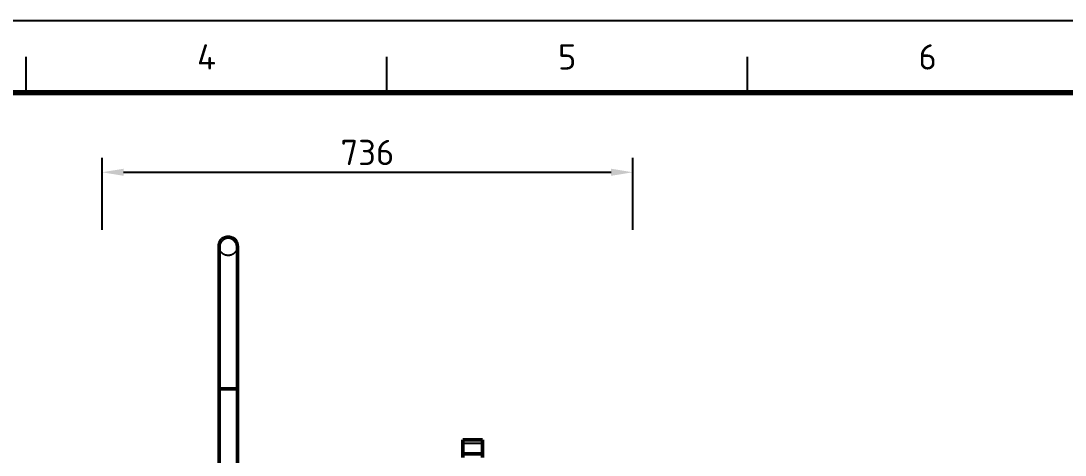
# Model space of a CAD drawing. Header units: millimetres. Extents: x 0 to 594, y 0 to 420.
# Drawn here: x 146.2 to 291.1, y 359.8 to 420 of the extents above; entities that cross this region are included whole.
import ezdxf
from ezdxf.enums import TextEntityAlignment as Align

# ---------------------------------------------------------------- set-up
doc = ezdxf.new("R2010")
doc.units = ezdxf.units.MM
doc.linetypes.add('ISO02-TRAZOS', pattern=[3.75, 3, -0.75])
for name, color, linetype, lineweight in [('01-VISIBLE', 7, 'CONTINUOUS', 50), ('02-OCULTA', 4, 'ISO02-TRAZOS', 25), ('04-COTA', 3, 'CONTINUOUS', 25), ('06-TEXTO', 7, 'CONTINUOUS', 25), ('07-RECUADRO', 7, 'CONTINUOUS', 70), ('08-FINA', 5, 'CONTINUOUS', 25)]:
    doc.layers.add(name, color=color, linetype=linetype, lineweight=lineweight)
doc.styles.add('ISO3098', font='isocpeur.ttf')
doc.dimstyles.new('FLAMA-ISO', dxfattribs={"dimtxt": 3.5, "dimasz": 3, "dimexe": 2, "dimexo": 1, "dimgap": 1, "dimtad": 1, "dimdec": 1, "dimtxsty": 'ISO3098', "dimcen": 2.5, "dimclrd": 3, "dimclre": 3, "dimclrt": 3, "dimazin": 3, "dimtfac": 1, "dimtmove": 0, "dimatfit": 3, "dimlwd": 25, "dimlwe": 25})

msp = doc.modelspace()

# ---------------------------------------------------------------- linework, layer by layer
at = {"layer": '01-VISIBLE'}
for p, q in [((173.73, 289.954), (173.73, 368.98)), ((176.27, 339.195), (176.27, 368.98)), ((210.25, 361.896), (207.55, 361.896)), ((207.55, 359.967), (207.55, 361.896)), ((210.25, 359.967), (210.25, 361.896)), ((210.25, 359.967), (207.55, 359.967)), ((207.55, 359.431), (207.55, 359.967)), ((210.25, 359.431), (210.25, 359.967))]:
    msp.add_line(p, q, dxfattribs=at)
for points in [[(176.27, 388.73), (176.269, 388.78), (176.266, 388.831), (176.261, 388.881), (176.254, 388.931), (176.245, 388.981), (176.234, 389.03), (176.221, 389.079), (176.206, 389.127), (176.189, 389.175), (176.171, 389.222), (176.15, 389.268), (176.128, 389.313), (176.104, 389.358), (176.078, 389.401), (176.05, 389.443), (176.021, 389.485), (175.99, 389.525), (175.958, 389.563), (175.924, 389.601), (175.889, 389.637), (175.852, 389.672), (175.814, 389.705), (175.775, 389.736), (175.734, 389.766), (175.692, 389.795), (175.649, 389.821), (175.605, 389.846), (175.56, 389.869), (175.515, 389.891), (175.468, 389.91), (175.421, 389.928), (175.373, 389.944), (175.324, 389.958), (175.275, 389.97), (175.226, 389.98), (175.176, 389.988), (175.126, 389.994), (175.075, 389.998), (175.025, 390), (174.974, 390), (174.924, 389.998), (174.874, 389.994), (174.824, 389.988), (174.774, 389.98), (174.724, 389.97), (174.675, 389.958), (174.627, 389.944), (174.579, 389.928), (174.531, 389.91), (174.485, 389.891), (174.439, 389.869), (174.394, 389.846), (174.35, 389.821), (174.307, 389.795), (174.266, 389.766), (174.225, 389.736), (174.186, 389.705), (174.147, 389.672), (174.111, 389.637), (174.075, 389.601), (174.041, 389.563), (174.009, 389.525), (173.978, 389.485), (173.949, 389.443), (173.922, 389.401), (173.896, 389.358), (173.872, 389.313), (173.849, 389.268), (173.829, 389.222), (173.81, 389.175), (173.793, 389.127), (173.779, 389.079), (173.766, 389.03), (173.755, 388.981), (173.746, 388.931), (173.739, 388.881), (173.734, 388.831), (173.731, 388.78), (173.73, 388.73)], [(173.73, 368.98), (173.73, 369.03), (173.73, 369.08), (173.73, 369.13), (173.73, 369.18), (173.73, 369.23), (173.73, 369.28), (173.73, 369.33), (173.73, 369.38), (173.73, 369.43), (173.73, 369.48), (173.73, 369.53), (173.73, 369.58), (173.73, 369.63), (173.73, 369.68), (173.73, 369.73), (173.73, 369.78), (173.73, 369.83), (173.73, 369.88), (173.73, 369.93), (173.73, 369.98), (173.73, 370.03), (173.73, 370.08), (173.73, 370.13), (173.73, 370.18), (173.73, 370.23), (173.73, 370.28), (173.73, 370.33), (173.73, 370.38), (173.73, 370.43), (173.73, 370.48), (173.73, 370.53), (173.73, 370.58), (173.73, 370.63), (173.73, 370.68), (173.73, 370.73), (173.73, 370.78), (173.73, 370.83), (173.73, 370.88), (173.73, 370.93), (173.73, 370.98), (173.73, 371.03), (173.73, 371.08), (173.73, 371.13), (173.73, 371.18), (173.73, 371.23), (173.73, 371.28), (173.73, 371.33), (173.73, 371.38), (173.73, 371.43), (173.73, 371.48), (173.73, 371.53), (173.73, 371.58), (173.73, 371.63), (173.73, 371.68), (173.73, 371.73), (173.73, 371.78), (173.73, 371.83), (173.73, 371.88), (173.73, 371.93), (173.73, 371.98), (173.73, 372.03), (173.73, 372.08), (173.73, 372.13), (173.73, 372.18), (173.73, 372.23), (173.73, 372.28), (173.73, 372.33), (173.73, 372.38), (173.73, 372.43), (173.73, 372.48), (173.73, 372.53), (173.73, 372.58), (173.73, 372.63), (173.73, 372.68), (173.73, 372.73), (173.73, 372.78), (173.73, 372.83), (173.73, 372.88), (173.73, 372.93), (173.73, 372.98), (173.73, 373.03), (173.73, 373.08), (173.73, 373.13), (173.73, 373.18), (173.73, 373.23), (173.73, 373.28), (173.73, 373.33), (173.73, 373.38), (173.73, 373.43), (173.73, 373.48), (173.73, 373.53), (173.73, 373.58), (173.73, 373.63), (173.73, 373.68), (173.73, 373.73), (173.73, 373.78), (173.73, 373.83), (173.73, 373.88), (173.73, 373.93), (173.73, 373.98), (173.73, 374.03), (173.73, 374.08), (173.73, 374.13), (173.73, 374.18), (173.73, 374.23), (173.73, 374.28), (173.73, 374.33), (173.73, 374.38), (173.73, 374.43), (173.73, 374.48), (173.73, 374.53), (173.73, 374.58), (173.73, 374.63), (173.73, 374.68), (173.73, 374.73), (173.73, 374.78), (173.73, 374.83), (173.73, 374.88), (173.73, 374.93), (173.73, 374.98), (173.73, 375.03), (173.73, 375.08), (173.73, 375.13), (173.73, 375.18), (173.73, 375.23), (173.73, 375.28), (173.73, 375.33), (173.73, 375.38), (173.73, 375.43), (173.73, 375.48), (173.73, 375.53), (173.73, 375.58), (173.73, 375.63), (173.73, 375.68), (173.73, 375.73), (173.73, 375.78), (173.73, 375.83), (173.73, 375.88), (173.73, 375.93), (173.73, 375.98), (173.73, 376.03), (173.73, 376.08), (173.73, 376.13), (173.73, 376.18), (173.73, 376.23), (173.73, 376.28), (173.73, 376.33), (173.73, 376.38), (173.73, 376.43), (173.73, 376.48), (173.73, 376.53), (173.73, 376.58), (173.73, 376.63), (173.73, 376.68), (173.73, 376.73), (173.73, 376.78), (173.73, 376.83), (173.73, 376.88), (173.73, 376.93), (173.73, 376.98), (173.73, 377.03), (173.73, 377.08), (173.73, 377.13), (173.73, 377.18), (173.73, 377.23), (173.73, 377.28), (173.73, 377.33), (173.73, 377.38), (173.73, 377.43), (173.73, 377.48), (173.73, 377.53), (173.73, 377.58), (173.73, 377.63), (173.73, 377.68), (173.73, 377.73), (173.73, 377.78), (173.73, 377.83), (173.73, 377.88), (173.73, 377.93), (173.73, 377.98), (173.73, 378.03), (173.73, 378.08), (173.73, 378.13), (173.73, 378.18), (173.73, 378.23), (173.73, 378.28), (173.73, 378.33), (173.73, 378.38), (173.73, 378.43), (173.73, 378.48), (173.73, 378.53), (173.73, 378.58), (173.73, 378.63), (173.73, 378.68), (173.73, 378.73), (173.73, 378.78), (173.73, 378.83), (173.73, 378.88), (173.73, 378.93), (173.73, 378.98), (173.73, 379.03), (173.73, 379.08), (173.73, 379.13), (173.73, 379.18), (173.73, 379.23), (173.73, 379.28), (173.73, 379.33), (173.73, 379.38), (173.73, 379.43), (173.73, 379.48), (173.73, 379.53), (173.73, 379.58), (173.73, 379.63), (173.73, 379.68), (173.73, 379.73), (173.73, 379.78), (173.73, 379.83), (173.73, 379.88), (173.73, 379.93), (173.73, 379.98), (173.73, 380.03), (173.73, 380.08), (173.73, 380.13), (173.73, 380.18), (173.73, 380.23), (173.73, 380.28), (173.73, 380.33), (173.73, 380.38), (173.73, 380.43), (173.73, 380.48), (173.73, 380.53), (173.73, 380.58), (173.73, 380.63), (173.73, 380.68), (173.73, 380.73), (173.73, 380.78), (173.73, 380.83), (173.73, 380.88), (173.73, 380.93), (173.73, 380.98), (173.73, 381.03), (173.73, 381.08), (173.73, 381.13), (173.73, 381.18), (173.73, 381.23), (173.73, 381.28), (173.73, 381.33), (173.73, 381.38), (173.73, 381.43), (173.73, 381.48), (173.73, 381.53), (173.73, 381.58), (173.73, 381.63), (173.73, 381.68), (173.73, 381.73), (173.73, 381.78), (173.73, 381.83), (173.73, 381.88), (173.73, 381.93), (173.73, 381.98), (173.73, 382.03), (173.73, 382.08), (173.73, 382.13), (173.73, 382.18), (173.73, 382.23), (173.73, 382.28), (173.73, 382.33), (173.73, 382.38), (173.73, 382.43), (173.73, 382.48), (173.73, 382.53), (173.73, 382.58), (173.73, 382.63), (173.73, 382.68), (173.73, 382.73), (173.73, 382.78), (173.73, 382.83), (173.73, 382.88), (173.73, 382.93), (173.73, 382.98), (173.73, 383.03), (173.73, 383.08), (173.73, 383.13), (173.73, 383.18), (173.73, 383.23), (173.73, 383.28), (173.73, 383.33), (173.73, 383.38), (173.73, 383.43), (173.73, 383.48), (173.73, 383.53), (173.73, 383.58), (173.73, 383.63), (173.73, 383.68), (173.73, 383.73), (173.73, 383.78), (173.73, 383.83), (173.73, 383.88), (173.73, 383.93), (173.73, 383.98), (173.73, 384.03), (173.73, 384.08), (173.73, 384.13), (173.73, 384.18), (173.73, 384.23), (173.73, 384.28), (173.73, 384.33), (173.73, 384.38), (173.73, 384.43), (173.73, 384.48), (173.73, 384.53), (173.73, 384.58), (173.73, 384.63), (173.73, 384.68), (173.73, 384.73), (173.73, 384.78), (173.73, 384.83), (173.73, 384.88), (173.73, 384.93), (173.73, 384.98), (173.73, 385.03), (173.73, 385.08), (173.73, 385.13), (173.73, 385.18), (173.73, 385.23), (173.73, 385.28), (173.73, 385.33), (173.73, 385.38), (173.73, 385.43), (173.73, 385.48), (173.73, 385.53), (173.73, 385.58), (173.73, 385.63), (173.73, 385.68), (173.73, 385.73), (173.73, 385.78), (173.73, 385.83), (173.73, 385.88), (173.73, 385.93), (173.73, 385.98), (173.73, 386.03), (173.73, 386.08), (173.73, 386.13), (173.73, 386.18), (173.73, 386.23), (173.73, 386.28), (173.73, 386.33), (173.73, 386.38), (173.73, 386.43), (173.73, 386.48), (173.73, 386.53), (173.73, 386.58), (173.73, 386.63), (173.73, 386.68), (173.73, 386.73), (173.73, 386.78), (173.73, 386.83), (173.73, 386.88), (173.73, 386.93), (173.73, 386.98), (173.73, 387.03), (173.73, 387.08), (173.73, 387.13), (173.73, 387.18), (173.73, 387.23), (173.73, 387.28), (173.73, 387.33), (173.73, 387.38), (173.73, 387.43), (173.73, 387.48), (173.73, 387.53), (173.73, 387.58), (173.73, 387.63), (173.73, 387.68), (173.73, 387.73), (173.73, 387.78), (173.73, 387.83), (173.73, 387.88), (173.73, 387.93), (173.73, 387.98), (173.73, 388.03), (173.73, 388.08), (173.73, 388.13), (173.73, 388.18), (173.73, 388.23), (173.73, 388.28), (173.73, 388.33), (173.73, 388.38), (173.73, 388.43), (173.73, 388.48), (173.73, 388.53), (173.73, 388.58), (173.73, 388.63), (173.73, 388.68), (173.73, 388.73)], [(173.73, 388.73), (173.73, 388.73), (173.73, 388.73), (173.73, 388.73), (173.73, 388.73), (173.73, 388.73), (173.73, 388.73)], [(176.27, 368.98), (176.27, 369.03), (176.27, 369.08), (176.27, 369.13), (176.27, 369.18), (176.27, 369.23), (176.27, 369.28), (176.27, 369.33), (176.27, 369.38), (176.27, 369.43), (176.27, 369.48), (176.27, 369.53), (176.27, 369.58), (176.27, 369.63), (176.27, 369.68), (176.27, 369.73), (176.27, 369.78), (176.27, 369.83), (176.27, 369.88), (176.27, 369.93), (176.27, 369.98), (176.27, 370.03), (176.27, 370.08), (176.27, 370.13), (176.27, 370.18), (176.27, 370.23), (176.27, 370.28), (176.27, 370.33), (176.27, 370.38), (176.27, 370.43), (176.27, 370.48), (176.27, 370.53), (176.27, 370.58), (176.27, 370.63), (176.27, 370.68), (176.27, 370.73), (176.27, 370.78), (176.27, 370.83), (176.27, 370.88), (176.27, 370.93), (176.27, 370.98), (176.27, 371.03), (176.27, 371.08), (176.27, 371.13), (176.27, 371.18), (176.27, 371.23), (176.27, 371.28), (176.27, 371.33), (176.27, 371.38), (176.27, 371.43), (176.27, 371.48), (176.27, 371.53), (176.27, 371.58), (176.27, 371.63), (176.27, 371.68), (176.27, 371.73), (176.27, 371.78), (176.27, 371.83), (176.27, 371.88), (176.27, 371.93), (176.27, 371.98), (176.27, 372.03), (176.27, 372.08), (176.27, 372.13), (176.27, 372.18), (176.27, 372.23), (176.27, 372.28), (176.27, 372.33), (176.27, 372.38), (176.27, 372.43), (176.27, 372.48), (176.27, 372.53), (176.27, 372.58), (176.27, 372.63), (176.27, 372.68), (176.27, 372.73), (176.27, 372.78), (176.27, 372.83), (176.27, 372.88), (176.27, 372.93), (176.27, 372.98), (176.27, 373.03), (176.27, 373.08), (176.27, 373.13), (176.27, 373.18), (176.27, 373.23), (176.27, 373.28), (176.27, 373.33), (176.27, 373.38), (176.27, 373.43), (176.27, 373.48), (176.27, 373.53), (176.27, 373.58), (176.27, 373.63), (176.27, 373.68), (176.27, 373.73), (176.27, 373.78), (176.27, 373.83), (176.27, 373.88), (176.27, 373.93), (176.27, 373.98), (176.27, 374.03), (176.27, 374.08), (176.27, 374.13), (176.27, 374.18), (176.27, 374.23), (176.27, 374.28), (176.27, 374.33), (176.27, 374.38), (176.27, 374.43), (176.27, 374.48), (176.27, 374.53), (176.27, 374.58), (176.27, 374.63), (176.27, 374.68), (176.27, 374.73), (176.27, 374.78), (176.27, 374.83), (176.27, 374.88), (176.27, 374.93), (176.27, 374.98), (176.27, 375.03), (176.27, 375.08), (176.27, 375.13), (176.27, 375.18), (176.27, 375.23), (176.27, 375.28), (176.27, 375.33), (176.27, 375.38), (176.27, 375.43), (176.27, 375.48), (176.27, 375.53), (176.27, 375.58), (176.27, 375.63), (176.27, 375.68), (176.27, 375.73), (176.27, 375.78), (176.27, 375.83), (176.27, 375.88), (176.27, 375.93), (176.27, 375.98), (176.27, 376.03), (176.27, 376.08), (176.27, 376.13), (176.27, 376.18), (176.27, 376.23), (176.27, 376.28), (176.27, 376.33), (176.27, 376.38), (176.27, 376.43), (176.27, 376.48), (176.27, 376.53), (176.27, 376.58), (176.27, 376.63), (176.27, 376.68), (176.27, 376.73), (176.27, 376.78), (176.27, 376.83), (176.27, 376.88), (176.27, 376.93), (176.27, 376.98), (176.27, 377.03), (176.27, 377.08), (176.27, 377.13), (176.27, 377.18), (176.27, 377.23), (176.27, 377.28), (176.27, 377.33), (176.27, 377.38), (176.27, 377.43), (176.27, 377.48), (176.27, 377.53), (176.27, 377.58), (176.27, 377.63), (176.27, 377.68), (176.27, 377.73), (176.27, 377.78), (176.27, 377.83), (176.27, 377.88), (176.27, 377.93), (176.27, 377.98), (176.27, 378.03), (176.27, 378.08), (176.27, 378.13), (176.27, 378.18), (176.27, 378.23), (176.27, 378.28), (176.27, 378.33), (176.27, 378.38), (176.27, 378.43), (176.27, 378.48), (176.27, 378.53), (176.27, 378.58), (176.27, 378.63), (176.27, 378.68), (176.27, 378.73), (176.27, 378.78), (176.27, 378.83), (176.27, 378.88), (176.27, 378.93), (176.27, 378.98), (176.27, 379.03), (176.27, 379.08), (176.27, 379.13), (176.27, 379.18), (176.27, 379.23), (176.27, 379.28), (176.27, 379.33), (176.27, 379.38), (176.27, 379.43), (176.27, 379.48), (176.27, 379.53), (176.27, 379.58), (176.27, 379.63), (176.27, 379.68), (176.27, 379.73), (176.27, 379.78), (176.27, 379.83), (176.27, 379.88), (176.27, 379.93), (176.27, 379.98), (176.27, 380.03), (176.27, 380.08), (176.27, 380.13), (176.27, 380.18), (176.27, 380.23), (176.27, 380.28), (176.27, 380.33), (176.27, 380.38), (176.27, 380.43), (176.27, 380.48), (176.27, 380.53), (176.27, 380.58), (176.27, 380.63), (176.27, 380.68), (176.27, 380.73), (176.27, 380.78), (176.27, 380.83), (176.27, 380.88), (176.27, 380.93), (176.27, 380.98), (176.27, 381.03), (176.27, 381.08), (176.27, 381.13), (176.27, 381.18), (176.27, 381.23), (176.27, 381.28), (176.27, 381.33), (176.27, 381.38), (176.27, 381.43), (176.27, 381.48), (176.27, 381.53), (176.27, 381.58), (176.27, 381.63), (176.27, 381.68), (176.27, 381.73), (176.27, 381.78), (176.27, 381.83), (176.27, 381.88), (176.27, 381.93), (176.27, 381.98), (176.27, 382.03), (176.27, 382.08), (176.27, 382.13), (176.27, 382.18), (176.27, 382.23), (176.27, 382.28), (176.27, 382.33), (176.27, 382.38), (176.27, 382.43), (176.27, 382.48), (176.27, 382.53), (176.27, 382.58), (176.27, 382.63), (176.27, 382.68), (176.27, 382.73), (176.27, 382.78), (176.27, 382.83), (176.27, 382.88), (176.27, 382.93), (176.27, 382.98), (176.27, 383.03), (176.27, 383.08), (176.27, 383.13), (176.27, 383.18), (176.27, 383.23), (176.27, 383.28), (176.27, 383.33), (176.27, 383.38), (176.27, 383.43), (176.27, 383.48), (176.27, 383.53), (176.27, 383.58), (176.27, 383.63), (176.27, 383.68), (176.27, 383.73), (176.27, 383.78), (176.27, 383.83), (176.27, 383.88), (176.27, 383.93), (176.27, 383.98), (176.27, 384.03), (176.27, 384.08), (176.27, 384.13), (176.27, 384.18), (176.27, 384.23), (176.27, 384.28), (176.27, 384.33), (176.27, 384.38), (176.27, 384.43), (176.27, 384.48), (176.27, 384.53), (176.27, 384.58), (176.27, 384.63), (176.27, 384.68), (176.27, 384.73), (176.27, 384.78), (176.27, 384.83), (176.27, 384.88), (176.27, 384.93), (176.27, 384.98), (176.27, 385.03), (176.27, 385.08), (176.27, 385.13), (176.27, 385.18), (176.27, 385.23), (176.27, 385.28), (176.27, 385.33), (176.27, 385.38), (176.27, 385.43), (176.27, 385.48), (176.27, 385.53), (176.27, 385.58), (176.27, 385.63), (176.27, 385.68), (176.27, 385.73), (176.27, 385.78), (176.27, 385.83), (176.27, 385.88), (176.27, 385.93), (176.27, 385.98), (176.27, 386.03), (176.27, 386.08), (176.27, 386.13), (176.27, 386.18), (176.27, 386.23), (176.27, 386.28), (176.27, 386.33), (176.27, 386.38), (176.27, 386.43), (176.27, 386.48), (176.27, 386.53), (176.27, 386.58), (176.27, 386.63), (176.27, 386.68), (176.27, 386.73), (176.27, 386.78), (176.27, 386.83), (176.27, 386.88), (176.27, 386.93), (176.27, 386.98), (176.27, 387.03), (176.27, 387.08), (176.27, 387.13), (176.27, 387.18), (176.27, 387.23), (176.27, 387.28), (176.27, 387.33), (176.27, 387.38), (176.27, 387.43), (176.27, 387.48), (176.27, 387.53), (176.27, 387.58), (176.27, 387.63), (176.27, 387.68), (176.27, 387.73), (176.27, 387.78), (176.27, 387.83), (176.27, 387.88), (176.27, 387.93), (176.27, 387.98), (176.27, 388.03), (176.27, 388.08), (176.27, 388.13), (176.27, 388.18), (176.27, 388.23), (176.27, 388.28), (176.27, 388.33), (176.27, 388.38), (176.27, 388.43), (176.27, 388.48), (176.27, 388.53), (176.27, 388.58), (176.27, 388.63), (176.27, 388.68), (176.27, 388.73)], [(173.73, 368.98), (173.781, 368.98), (173.831, 368.98), (173.882, 368.98), (173.933, 368.98), (173.984, 368.98), (174.035, 368.98), (174.085, 368.98), (174.136, 368.98), (174.187, 368.98), (174.238, 368.98), (174.289, 368.98), (174.339, 368.98), (174.39, 368.98), (174.441, 368.98), (174.492, 368.98), (174.543, 368.98), (174.593, 368.98), (174.644, 368.98), (174.695, 368.98), (174.746, 368.98), (174.797, 368.98), (174.847, 368.98), (174.898, 368.98), (174.949, 368.98), (175, 368.98), (175.051, 368.98), (175.101, 368.98), (175.152, 368.98), (175.203, 368.98), (175.254, 368.98), (175.305, 368.98), (175.355, 368.98), (175.406, 368.98), (175.457, 368.98), (175.508, 368.98), (175.559, 368.98), (175.609, 368.98), (175.66, 368.98), (175.711, 368.98), (175.762, 368.98), (175.813, 368.98), (175.863, 368.98), (175.914, 368.98), (175.965, 368.98), (176.016, 368.98), (176.067, 368.98), (176.117, 368.98), (176.168, 368.98), (176.219, 368.98), (176.27, 368.98)]]:
    msp.add_lwpolyline(points, dxfattribs=at)
at = {"layer": '02-OCULTA'}
for p, q in [((173.73, 275.5), (173.73, 368.98)), ((176.27, 275.5), (176.27, 368.98)), ((207.55, 361.36), (207.55, 361.896)), ((210.25, 361.36), (207.55, 361.36)), ((207.55, 359.431), (207.55, 361.36)), ((210.25, 361.36), (210.25, 361.896)), ((210.25, 359.431), (210.25, 361.36))]:
    msp.add_line(p, q, dxfattribs=at)
for points in [[(175, 387.46), (174.949, 387.461), (174.898, 387.464), (174.847, 387.469), (174.796, 387.476), (174.746, 387.486), (174.696, 387.497), (174.646, 387.51), (174.598, 387.525), (174.549, 387.543), (174.502, 387.562), (174.455, 387.583), (174.41, 387.605), (174.365, 387.63), (174.321, 387.657), (174.278, 387.685), (174.237, 387.715), (174.197, 387.746), (174.158, 387.779), (174.12, 387.814), (174.084, 387.85), (174.049, 387.888), (174.016, 387.927), (173.984, 387.967), (173.955, 388.009), (173.926, 388.051), (173.9, 388.095), (173.875, 388.14), (173.852, 388.186), (173.831, 388.232), (173.812, 388.28), (173.795, 388.328), (173.78, 388.377), (173.767, 388.426), (173.755, 388.476), (173.746, 388.526), (173.739, 388.577), (173.734, 388.628), (173.731, 388.679), (173.73, 388.73)], [(173.73, 368.98), (173.73, 369.03), (173.73, 369.08), (173.73, 369.13), (173.73, 369.181), (173.73, 369.231), (173.73, 369.281), (173.73, 369.331), (173.73, 369.381), (173.73, 369.431), (173.73, 369.481), (173.73, 369.531), (173.73, 369.582), (173.73, 369.632), (173.73, 369.682), (173.73, 369.732), (173.73, 369.782), (173.73, 369.832), (173.73, 369.882), (173.73, 369.932), (173.73, 369.983), (173.73, 370.033), (173.73, 370.083), (173.73, 370.133), (173.73, 370.183), (173.73, 370.233), (173.73, 370.283), (173.73, 370.333), (173.73, 370.384), (173.73, 370.434), (173.73, 370.484), (173.73, 370.534), (173.73, 370.584), (173.73, 370.634), (173.73, 370.684), (173.73, 370.734), (173.73, 370.785), (173.73, 370.835), (173.73, 370.885), (173.73, 370.935), (173.73, 370.985), (173.73, 371.035), (173.73, 371.085), (173.73, 371.135), (173.73, 371.186), (173.73, 371.236), (173.73, 371.286), (173.73, 371.336), (173.73, 371.386), (173.73, 371.436), (173.73, 371.486), (173.73, 371.536), (173.73, 371.587), (173.73, 371.637), (173.73, 371.687), (173.73, 371.737), (173.73, 371.787), (173.73, 371.837), (173.73, 371.887), (173.73, 371.937), (173.73, 371.988), (173.73, 372.038), (173.73, 372.088), (173.73, 372.138), (173.73, 372.188), (173.73, 372.238), (173.73, 372.288), (173.73, 372.338), (173.73, 372.389), (173.73, 372.439), (173.73, 372.489), (173.73, 372.539), (173.73, 372.589), (173.73, 372.639), (173.73, 372.689), (173.73, 372.74), (173.73, 372.79), (173.73, 372.84), (173.73, 372.89), (173.73, 372.94), (173.73, 372.99), (173.73, 373.04), (173.73, 373.09), (173.73, 373.141), (173.73, 373.191), (173.73, 373.241), (173.73, 373.291), (173.73, 373.341), (173.73, 373.391), (173.73, 373.441), (173.73, 373.491), (173.73, 373.542), (173.73, 373.592), (173.73, 373.642), (173.73, 373.692), (173.73, 373.742), (173.73, 373.792), (173.73, 373.842), (173.73, 373.892), (173.73, 373.943), (173.73, 373.993), (173.73, 374.043), (173.73, 374.093), (173.73, 374.143), (173.73, 374.193), (173.73, 374.243), (173.73, 374.293), (173.73, 374.344), (173.73, 374.394), (173.73, 374.444), (173.73, 374.494), (173.73, 374.544), (173.73, 374.594), (173.73, 374.644), (173.73, 374.694), (173.73, 374.745), (173.73, 374.795), (173.73, 374.845), (173.73, 374.895), (173.73, 374.945), (173.73, 374.995), (173.73, 375.045), (173.73, 375.095), (173.73, 375.146), (173.73, 375.196), (173.73, 375.246), (173.73, 375.296), (173.73, 375.346), (173.73, 375.396), (173.73, 375.446), (173.73, 375.496), (173.73, 375.547), (173.73, 375.597), (173.73, 375.647), (173.73, 375.697), (173.73, 375.747), (173.73, 375.797), (173.73, 375.847), (173.73, 375.897), (173.73, 375.948), (173.73, 375.998), (173.73, 376.048), (173.73, 376.098), (173.73, 376.148), (173.73, 376.198), (173.73, 376.248), (173.73, 376.299), (173.73, 376.349), (173.73, 376.399), (173.73, 376.449), (173.73, 376.499), (173.73, 376.549), (173.73, 376.599), (173.73, 376.649), (173.73, 376.7), (173.73, 376.75), (173.73, 376.8), (173.73, 376.85), (173.73, 376.9), (173.73, 376.95), (173.73, 377), (173.73, 377.05), (173.73, 377.101), (173.73, 377.151), (173.73, 377.201), (173.73, 377.251), (173.73, 377.301), (173.73, 377.351), (173.73, 377.401), (173.73, 377.451), (173.73, 377.502), (173.73, 377.552), (173.73, 377.602), (173.73, 377.652), (173.73, 377.702), (173.73, 377.752), (173.73, 377.802), (173.73, 377.852), (173.73, 377.903), (173.73, 377.953), (173.73, 378.003), (173.73, 378.053), (173.73, 378.103), (173.73, 378.153), (173.73, 378.203), (173.73, 378.253), (173.73, 378.304), (173.73, 378.354), (173.73, 378.404), (173.73, 378.454), (173.73, 378.504), (173.73, 378.554), (173.73, 378.604), (173.73, 378.654), (173.73, 378.705), (173.73, 378.755), (173.73, 378.805), (173.73, 378.855), (173.73, 378.905), (173.73, 378.955), (173.73, 379.005), (173.73, 379.055), (173.73, 379.106), (173.73, 379.156), (173.73, 379.206), (173.73, 379.256), (173.73, 379.306), (173.73, 379.356), (173.73, 379.406), (173.73, 379.457), (173.73, 379.507), (173.73, 379.557), (173.73, 379.607), (173.73, 379.657), (173.73, 379.707), (173.73, 379.757), (173.73, 379.807), (173.73, 379.858), (173.73, 379.908), (173.73, 379.958), (173.73, 380.008), (173.73, 380.058), (173.73, 380.108), (173.73, 380.158), (173.73, 380.208), (173.73, 380.259), (173.73, 380.309), (173.73, 380.359), (173.73, 380.409), (173.73, 380.459), (173.73, 380.509), (173.73, 380.559), (173.73, 380.609), (173.73, 380.66), (173.73, 380.71), (173.73, 380.76), (173.73, 380.81), (173.73, 380.86), (173.73, 380.91), (173.73, 380.96), (173.73, 381.01), (173.73, 381.061), (173.73, 381.111), (173.73, 381.161), (173.73, 381.211), (173.73, 381.261), (173.73, 381.311), (173.73, 381.361), (173.73, 381.411), (173.73, 381.462), (173.73, 381.512), (173.73, 381.562), (173.73, 381.612), (173.73, 381.662), (173.73, 381.712), (173.73, 381.762), (173.73, 381.812), (173.73, 381.863), (173.73, 381.913), (173.73, 381.963), (173.73, 382.013), (173.73, 382.063), (173.73, 382.113), (173.73, 382.163), (173.73, 382.213), (173.73, 382.264), (173.73, 382.314), (173.73, 382.364), (173.73, 382.414), (173.73, 382.464), (173.73, 382.514), (173.73, 382.564), (173.73, 382.614), (173.73, 382.665), (173.73, 382.715), (173.73, 382.765), (173.73, 382.815), (173.73, 382.865), (173.73, 382.915), (173.73, 382.965), (173.73, 383.016), (173.73, 383.066), (173.73, 383.116), (173.73, 383.166), (173.73, 383.216), (173.73, 383.266), (173.73, 383.316), (173.73, 383.366), (173.73, 383.417), (173.73, 383.467), (173.73, 383.517), (173.73, 383.567), (173.73, 383.617), (173.73, 383.667), (173.73, 383.717), (173.73, 383.767), (173.73, 383.818), (173.73, 383.868), (173.73, 383.918), (173.73, 383.968), (173.73, 384.018), (173.73, 384.068), (173.73, 384.118), (173.73, 384.168), (173.73, 384.219), (173.73, 384.269), (173.73, 384.319), (173.73, 384.369), (173.73, 384.419), (173.73, 384.469), (173.73, 384.519), (173.73, 384.569), (173.73, 384.62), (173.73, 384.67), (173.73, 384.72), (173.73, 384.77), (173.73, 384.82), (173.73, 384.87), (173.73, 384.92), (173.73, 384.97), (173.73, 385.021), (173.73, 385.071), (173.73, 385.121), (173.73, 385.171), (173.73, 385.221), (173.73, 385.271), (173.73, 385.321), (173.73, 385.371), (173.73, 385.422), (173.73, 385.472), (173.73, 385.522), (173.73, 385.572), (173.73, 385.622), (173.73, 385.672), (173.73, 385.722), (173.73, 385.772), (173.73, 385.823), (173.73, 385.873), (173.73, 385.923), (173.73, 385.973), (173.73, 386.023), (173.73, 386.073), (173.73, 386.123), (173.73, 386.173), (173.73, 386.224), (173.73, 386.274), (173.73, 386.324), (173.73, 386.374), (173.73, 386.424), (173.73, 386.474), (173.73, 386.524), (173.73, 386.575), (173.73, 386.625), (173.73, 386.675), (173.73, 386.725), (173.73, 386.775), (173.73, 386.825), (173.73, 386.875), (173.73, 386.925), (173.73, 386.976), (173.73, 387.026), (173.73, 387.076), (173.73, 387.126), (173.73, 387.176), (173.73, 387.226), (173.73, 387.276), (173.73, 387.326), (173.73, 387.377), (173.73, 387.427), (173.73, 387.477), (173.73, 387.527), (173.73, 387.577), (173.73, 387.627), (173.73, 387.677), (173.73, 387.727), (173.73, 387.778), (173.73, 387.828), (173.73, 387.878), (173.73, 387.928), (173.73, 387.978), (173.73, 388.028), (173.73, 388.078), (173.73, 388.128), (173.73, 388.179), (173.73, 388.229), (173.73, 388.279), (173.73, 388.329), (173.73, 388.379), (173.73, 388.429), (173.73, 388.479), (173.73, 388.529), (173.73, 388.58), (173.73, 388.63), (173.73, 388.68), (173.73, 388.73)], [(176.27, 388.73), (176.269, 388.679), (176.266, 388.628), (176.26, 388.577), (176.253, 388.526), (176.244, 388.476), (176.233, 388.426), (176.22, 388.377), (176.204, 388.328), (176.187, 388.28), (176.168, 388.232), (176.147, 388.186), (176.124, 388.14), (176.1, 388.095), (176.073, 388.051), (176.045, 388.009), (176.015, 387.967), (175.983, 387.927), (175.95, 387.888), (175.916, 387.85), (175.879, 387.814), (175.842, 387.779), (175.803, 387.746), (175.763, 387.715), (175.721, 387.685), (175.678, 387.657), (175.635, 387.63), (175.59, 387.605), (175.544, 387.583), (175.498, 387.562), (175.45, 387.543), (175.402, 387.525), (175.353, 387.51), (175.304, 387.497), (175.254, 387.486), (175.203, 387.476), (175.153, 387.469), (175.102, 387.464), (175.051, 387.461), (175, 387.46)], [(176.27, 368.98), (176.27, 369.03), (176.27, 369.08), (176.27, 369.13), (176.27, 369.18), (176.27, 369.23), (176.27, 369.28), (176.27, 369.33), (176.27, 369.38), (176.27, 369.43), (176.27, 369.48), (176.27, 369.53), (176.27, 369.58), (176.27, 369.63), (176.27, 369.68), (176.27, 369.73), (176.27, 369.78), (176.27, 369.83), (176.27, 369.88), (176.27, 369.93), (176.27, 369.98), (176.27, 370.03), (176.27, 370.08), (176.27, 370.13), (176.27, 370.18), (176.27, 370.23), (176.27, 370.28), (176.27, 370.33), (176.27, 370.38), (176.27, 370.43), (176.27, 370.48), (176.27, 370.53), (176.27, 370.58), (176.27, 370.63), (176.27, 370.68), (176.27, 370.73), (176.27, 370.78), (176.27, 370.83), (176.27, 370.88), (176.27, 370.93), (176.27, 370.98), (176.27, 371.03), (176.27, 371.08), (176.27, 371.13), (176.27, 371.18), (176.27, 371.23), (176.27, 371.28), (176.27, 371.33), (176.27, 371.38), (176.27, 371.43), (176.27, 371.48), (176.27, 371.53), (176.27, 371.58), (176.27, 371.63), (176.27, 371.68), (176.27, 371.73), (176.27, 371.78), (176.27, 371.83), (176.27, 371.88), (176.27, 371.93), (176.27, 371.98), (176.27, 372.03), (176.27, 372.08), (176.27, 372.13), (176.27, 372.18), (176.27, 372.23), (176.27, 372.28), (176.27, 372.33), (176.27, 372.38), (176.27, 372.43), (176.27, 372.48), (176.27, 372.53), (176.27, 372.58), (176.27, 372.63), (176.27, 372.68), (176.27, 372.73), (176.27, 372.78), (176.27, 372.83), (176.27, 372.88), (176.27, 372.93), (176.27, 372.98), (176.27, 373.03), (176.27, 373.08), (176.27, 373.13), (176.27, 373.18), (176.27, 373.23), (176.27, 373.28), (176.27, 373.33), (176.27, 373.38), (176.27, 373.43), (176.27, 373.48), (176.27, 373.53), (176.27, 373.58), (176.27, 373.63), (176.27, 373.68), (176.27, 373.73), (176.27, 373.78), (176.27, 373.83), (176.27, 373.88), (176.27, 373.93), (176.27, 373.98), (176.27, 374.03), (176.27, 374.08), (176.27, 374.13), (176.27, 374.18), (176.27, 374.23), (176.27, 374.28), (176.27, 374.33), (176.27, 374.38), (176.27, 374.43), (176.27, 374.48), (176.27, 374.53), (176.27, 374.58), (176.27, 374.63), (176.27, 374.68), (176.27, 374.73), (176.27, 374.78), (176.27, 374.83), (176.27, 374.88), (176.27, 374.93), (176.27, 374.98), (176.27, 375.03), (176.27, 375.08), (176.27, 375.13), (176.27, 375.18), (176.27, 375.23), (176.27, 375.28), (176.27, 375.33), (176.27, 375.38), (176.27, 375.43), (176.27, 375.48), (176.27, 375.53), (176.27, 375.58), (176.27, 375.63), (176.27, 375.68), (176.27, 375.73), (176.27, 375.78), (176.27, 375.83), (176.27, 375.88), (176.27, 375.93), (176.27, 375.98), (176.27, 376.03), (176.27, 376.08), (176.27, 376.13), (176.27, 376.18), (176.27, 376.23), (176.27, 376.28), (176.27, 376.33), (176.27, 376.38), (176.27, 376.43), (176.27, 376.48), (176.27, 376.53), (176.27, 376.58), (176.27, 376.63), (176.27, 376.68), (176.27, 376.73), (176.27, 376.78), (176.27, 376.83), (176.27, 376.88), (176.27, 376.93), (176.27, 376.98), (176.27, 377.03), (176.27, 377.08), (176.27, 377.13), (176.27, 377.18), (176.27, 377.23), (176.27, 377.28), (176.27, 377.33), (176.27, 377.38), (176.27, 377.43), (176.27, 377.48), (176.27, 377.53), (176.27, 377.58), (176.27, 377.63), (176.27, 377.68), (176.27, 377.73), (176.27, 377.78), (176.27, 377.83), (176.27, 377.88), (176.27, 377.93), (176.27, 377.98), (176.27, 378.03), (176.27, 378.08), (176.27, 378.13), (176.27, 378.18), (176.27, 378.23), (176.27, 378.28), (176.27, 378.33), (176.27, 378.38), (176.27, 378.43), (176.27, 378.48), (176.27, 378.53), (176.27, 378.58), (176.27, 378.63), (176.27, 378.68), (176.27, 378.73), (176.27, 378.78), (176.27, 378.83), (176.27, 378.88), (176.27, 378.93), (176.27, 378.98), (176.27, 379.03), (176.27, 379.08), (176.27, 379.13), (176.27, 379.18), (176.27, 379.23), (176.27, 379.28), (176.27, 379.33), (176.27, 379.38), (176.27, 379.43), (176.27, 379.48), (176.27, 379.53), (176.27, 379.58), (176.27, 379.63), (176.27, 379.68), (176.27, 379.73), (176.27, 379.78), (176.27, 379.83), (176.27, 379.88), (176.27, 379.93), (176.27, 379.98), (176.27, 380.03), (176.27, 380.08), (176.27, 380.13), (176.27, 380.18), (176.27, 380.23), (176.27, 380.28), (176.27, 380.33), (176.27, 380.38), (176.27, 380.43), (176.27, 380.48), (176.27, 380.53), (176.27, 380.58), (176.27, 380.63), (176.27, 380.68), (176.27, 380.73), (176.27, 380.78), (176.27, 380.83), (176.27, 380.88), (176.27, 380.93), (176.27, 380.98), (176.27, 381.03), (176.27, 381.08), (176.27, 381.13), (176.27, 381.18), (176.27, 381.23), (176.27, 381.28), (176.27, 381.33), (176.27, 381.38), (176.27, 381.43), (176.27, 381.48), (176.27, 381.53), (176.27, 381.58), (176.27, 381.63), (176.27, 381.68), (176.27, 381.73), (176.27, 381.78), (176.27, 381.83), (176.27, 381.88), (176.27, 381.93), (176.27, 381.98), (176.27, 382.03), (176.27, 382.08), (176.27, 382.13), (176.27, 382.18), (176.27, 382.23), (176.27, 382.28), (176.27, 382.33), (176.27, 382.38), (176.27, 382.43), (176.27, 382.48), (176.27, 382.53), (176.27, 382.58), (176.27, 382.63), (176.27, 382.68), (176.27, 382.73), (176.27, 382.78), (176.27, 382.83), (176.27, 382.88), (176.27, 382.93), (176.27, 382.98), (176.27, 383.03), (176.27, 383.08), (176.27, 383.13), (176.27, 383.18), (176.27, 383.23), (176.27, 383.28), (176.27, 383.33), (176.27, 383.38), (176.27, 383.43), (176.27, 383.48), (176.27, 383.53), (176.27, 383.58), (176.27, 383.63), (176.27, 383.68), (176.27, 383.73), (176.27, 383.78), (176.27, 383.83), (176.27, 383.88), (176.27, 383.93), (176.27, 383.98), (176.27, 384.03), (176.27, 384.08), (176.27, 384.13), (176.27, 384.18), (176.27, 384.23), (176.27, 384.28), (176.27, 384.33), (176.27, 384.38), (176.27, 384.43), (176.27, 384.48), (176.27, 384.53), (176.27, 384.58), (176.27, 384.63), (176.27, 384.68), (176.27, 384.73), (176.27, 384.78), (176.27, 384.83), (176.27, 384.88), (176.27, 384.93), (176.27, 384.98), (176.27, 385.03), (176.27, 385.08), (176.27, 385.13), (176.27, 385.18), (176.27, 385.23), (176.27, 385.28), (176.27, 385.33), (176.27, 385.38), (176.27, 385.43), (176.27, 385.48), (176.27, 385.53), (176.27, 385.58), (176.27, 385.63), (176.27, 385.68), (176.27, 385.73), (176.27, 385.78), (176.27, 385.83), (176.27, 385.88), (176.27, 385.93), (176.27, 385.98), (176.27, 386.03), (176.27, 386.08), (176.27, 386.13), (176.27, 386.18), (176.27, 386.23), (176.27, 386.28), (176.27, 386.33), (176.27, 386.38), (176.27, 386.43), (176.27, 386.48), (176.27, 386.53), (176.27, 386.58), (176.27, 386.63), (176.27, 386.68), (176.27, 386.73), (176.27, 386.78), (176.27, 386.83), (176.27, 386.88), (176.27, 386.93), (176.27, 386.98), (176.27, 387.03), (176.27, 387.08), (176.27, 387.13), (176.27, 387.18), (176.27, 387.23), (176.27, 387.28), (176.27, 387.33), (176.27, 387.38), (176.27, 387.43), (176.27, 387.48), (176.27, 387.53), (176.27, 387.58), (176.27, 387.63), (176.27, 387.68), (176.27, 387.73), (176.27, 387.78), (176.27, 387.83), (176.27, 387.88), (176.27, 387.93), (176.27, 387.98), (176.27, 388.03), (176.27, 388.08), (176.27, 388.13), (176.27, 388.18), (176.27, 388.23), (176.27, 388.28), (176.27, 388.33), (176.27, 388.38), (176.27, 388.43), (176.27, 388.48), (176.27, 388.53), (176.27, 388.58), (176.27, 388.63), (176.27, 388.68), (176.27, 388.73)], [(175, 368.98), (174.949, 368.98), (174.898, 368.98), (174.847, 368.98), (174.797, 368.98), (174.746, 368.98), (174.695, 368.98), (174.644, 368.98), (174.593, 368.98), (174.543, 368.98), (174.492, 368.98), (174.441, 368.98), (174.39, 368.98), (174.339, 368.98), (174.289, 368.98), (174.238, 368.98), (174.187, 368.98), (174.136, 368.98), (174.085, 368.98), (174.035, 368.98), (173.984, 368.98), (173.933, 368.98), (173.882, 368.98), (173.831, 368.98), (173.781, 368.98), (173.73, 368.98)], [(175, 368.98), (174.949, 368.98), (174.898, 368.98), (174.847, 368.98), (174.797, 368.98), (174.746, 368.98), (174.695, 368.98), (174.644, 368.98), (174.593, 368.98), (174.543, 368.98), (174.492, 368.98), (174.441, 368.98), (174.39, 368.98), (174.339, 368.98), (174.289, 368.98), (174.238, 368.98), (174.187, 368.98), (174.136, 368.98), (174.085, 368.98), (174.035, 368.98), (173.984, 368.98), (173.933, 368.98), (173.882, 368.98), (173.831, 368.98), (173.781, 368.98), (173.73, 368.98)], [(173.73, 368.98), (173.781, 368.98), (173.831, 368.98), (173.882, 368.98), (173.933, 368.98), (173.984, 368.98), (174.035, 368.98), (174.085, 368.98), (174.136, 368.98), (174.187, 368.98), (174.238, 368.98), (174.289, 368.98), (174.339, 368.98), (174.39, 368.98), (174.441, 368.98), (174.492, 368.98), (174.543, 368.98), (174.593, 368.98), (174.644, 368.98), (174.695, 368.98), (174.746, 368.98), (174.797, 368.98), (174.847, 368.98), (174.898, 368.98), (174.949, 368.98), (175, 368.98)], [(176.27, 368.98), (176.219, 368.98), (176.168, 368.98), (176.117, 368.98), (176.067, 368.98), (176.016, 368.98), (175.965, 368.98), (175.914, 368.98), (175.863, 368.98), (175.813, 368.98), (175.762, 368.98), (175.711, 368.98), (175.66, 368.98), (175.609, 368.98), (175.559, 368.98), (175.508, 368.98), (175.457, 368.98), (175.406, 368.98), (175.355, 368.98), (175.305, 368.98), (175.254, 368.98), (175.203, 368.98), (175.152, 368.98), (175.101, 368.98), (175.051, 368.98), (175, 368.98)], [(175, 368.98), (175.051, 368.98), (175.101, 368.98), (175.152, 368.98), (175.203, 368.98), (175.254, 368.98), (175.305, 368.98), (175.355, 368.98), (175.406, 368.98), (175.457, 368.98), (175.508, 368.98), (175.559, 368.98), (175.609, 368.98), (175.66, 368.98), (175.711, 368.98), (175.762, 368.98), (175.813, 368.98), (175.863, 368.98), (175.914, 368.98), (175.965, 368.98), (176.016, 368.98), (176.067, 368.98), (176.117, 368.98), (176.168, 368.98), (176.219, 368.98), (176.27, 368.98)], [(176.27, 368.98), (176.219, 368.98), (176.168, 368.98), (176.117, 368.98), (176.067, 368.98), (176.016, 368.98), (175.965, 368.98), (175.914, 368.98), (175.863, 368.98), (175.813, 368.98), (175.762, 368.98), (175.711, 368.98), (175.66, 368.98), (175.609, 368.98), (175.559, 368.98), (175.508, 368.98), (175.457, 368.98), (175.406, 368.98), (175.355, 368.98), (175.305, 368.98), (175.254, 368.98), (175.203, 368.98), (175.152, 368.98), (175.101, 368.98), (175.051, 368.98), (175, 368.98)]]:
    msp.add_lwpolyline(points, dxfattribs=at)
at = {"layer": '07-RECUADRO'}
msp.add_lwpolyline([(20, 10), (584, 10), (584, 410), (20, 410)], close=True, dxfattribs=at)
at = {"layer": '08-FINA'}
for p, q in [((147, 410), (147, 415)), ((197, 410), (197, 415)), ((247, 410), (247, 415))]:
    msp.add_line(p, q, dxfattribs=at)
msp.add_lwpolyline([(0, 0), (594, 0), (594, 420), (0, 420)], close=True, dxfattribs=at)

# ---------------------------------------------------------------- texts
at = {"layer": '06-TEXTO', "style": 'ISO3098'}
for s, p in [('4', (172, 415)), ('5', (222, 415)), ('6', (272, 415))]:
    msp.add_text(s, height=3.5, dxfattribs=at).set_placement(p, align=Align.MIDDLE_CENTER)

# ---------------------------------------------------------------- dimensions: what is measured, and where the dimension line sits
at = {"layer": '04-COTA'}
msp.add_linear_dim(base=(157.5, 399), p1=(157.5, 390), p2=(231.1, 390), dimstyle='FLAMA-ISO', override={"dimlfac": 10}, dxfattribs=at).render()

doc.saveas('drawing.dxf')
